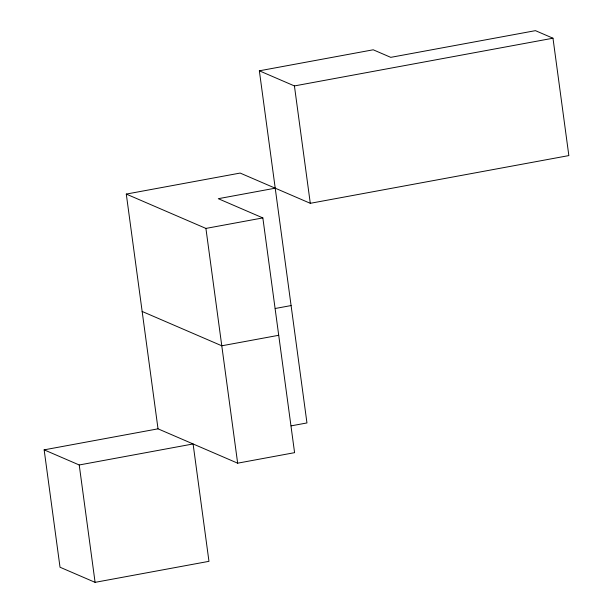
<?xml version="1.0" encoding="UTF-8"?>
<svg xmlns="http://www.w3.org/2000/svg" width="613" height="613" viewBox="0 0 613 613"><rect width="100%" height="100%" fill="white"/><g stroke="black" fill="none" stroke-linecap="round" stroke-linejoin="round"><path stroke-width="0.92" d="M291.091 425.866L306.96 422.939L259.353 70.809L373.217 49.791L390.757 57.354L535.44 30.65L552.98 38.213L568.849 155.587L310.293 203.309L240.15 173.065L126.286 194.083L158.024 428.832L237.652 463.175L294.585 452.662L262.847 217.914L218.289 198.696L275.222 188.183M259.353 70.809L294.424 85.935L552.98 38.213M126.286 194.083L205.914 228.419L262.847 217.914M275.222 308.492L291.091 305.565M278.716 335.288L221.783 345.793L142.155 311.458M44.151 449.85L79.223 464.976L193.095 443.958L208.964 561.332L95.092 582.35L60.02 567.224L44.151 449.85L158.024 428.832M294.424 85.935L310.293 203.309M205.914 228.419L237.652 463.175M79.223 464.976L95.092 582.35"/></g></svg>
